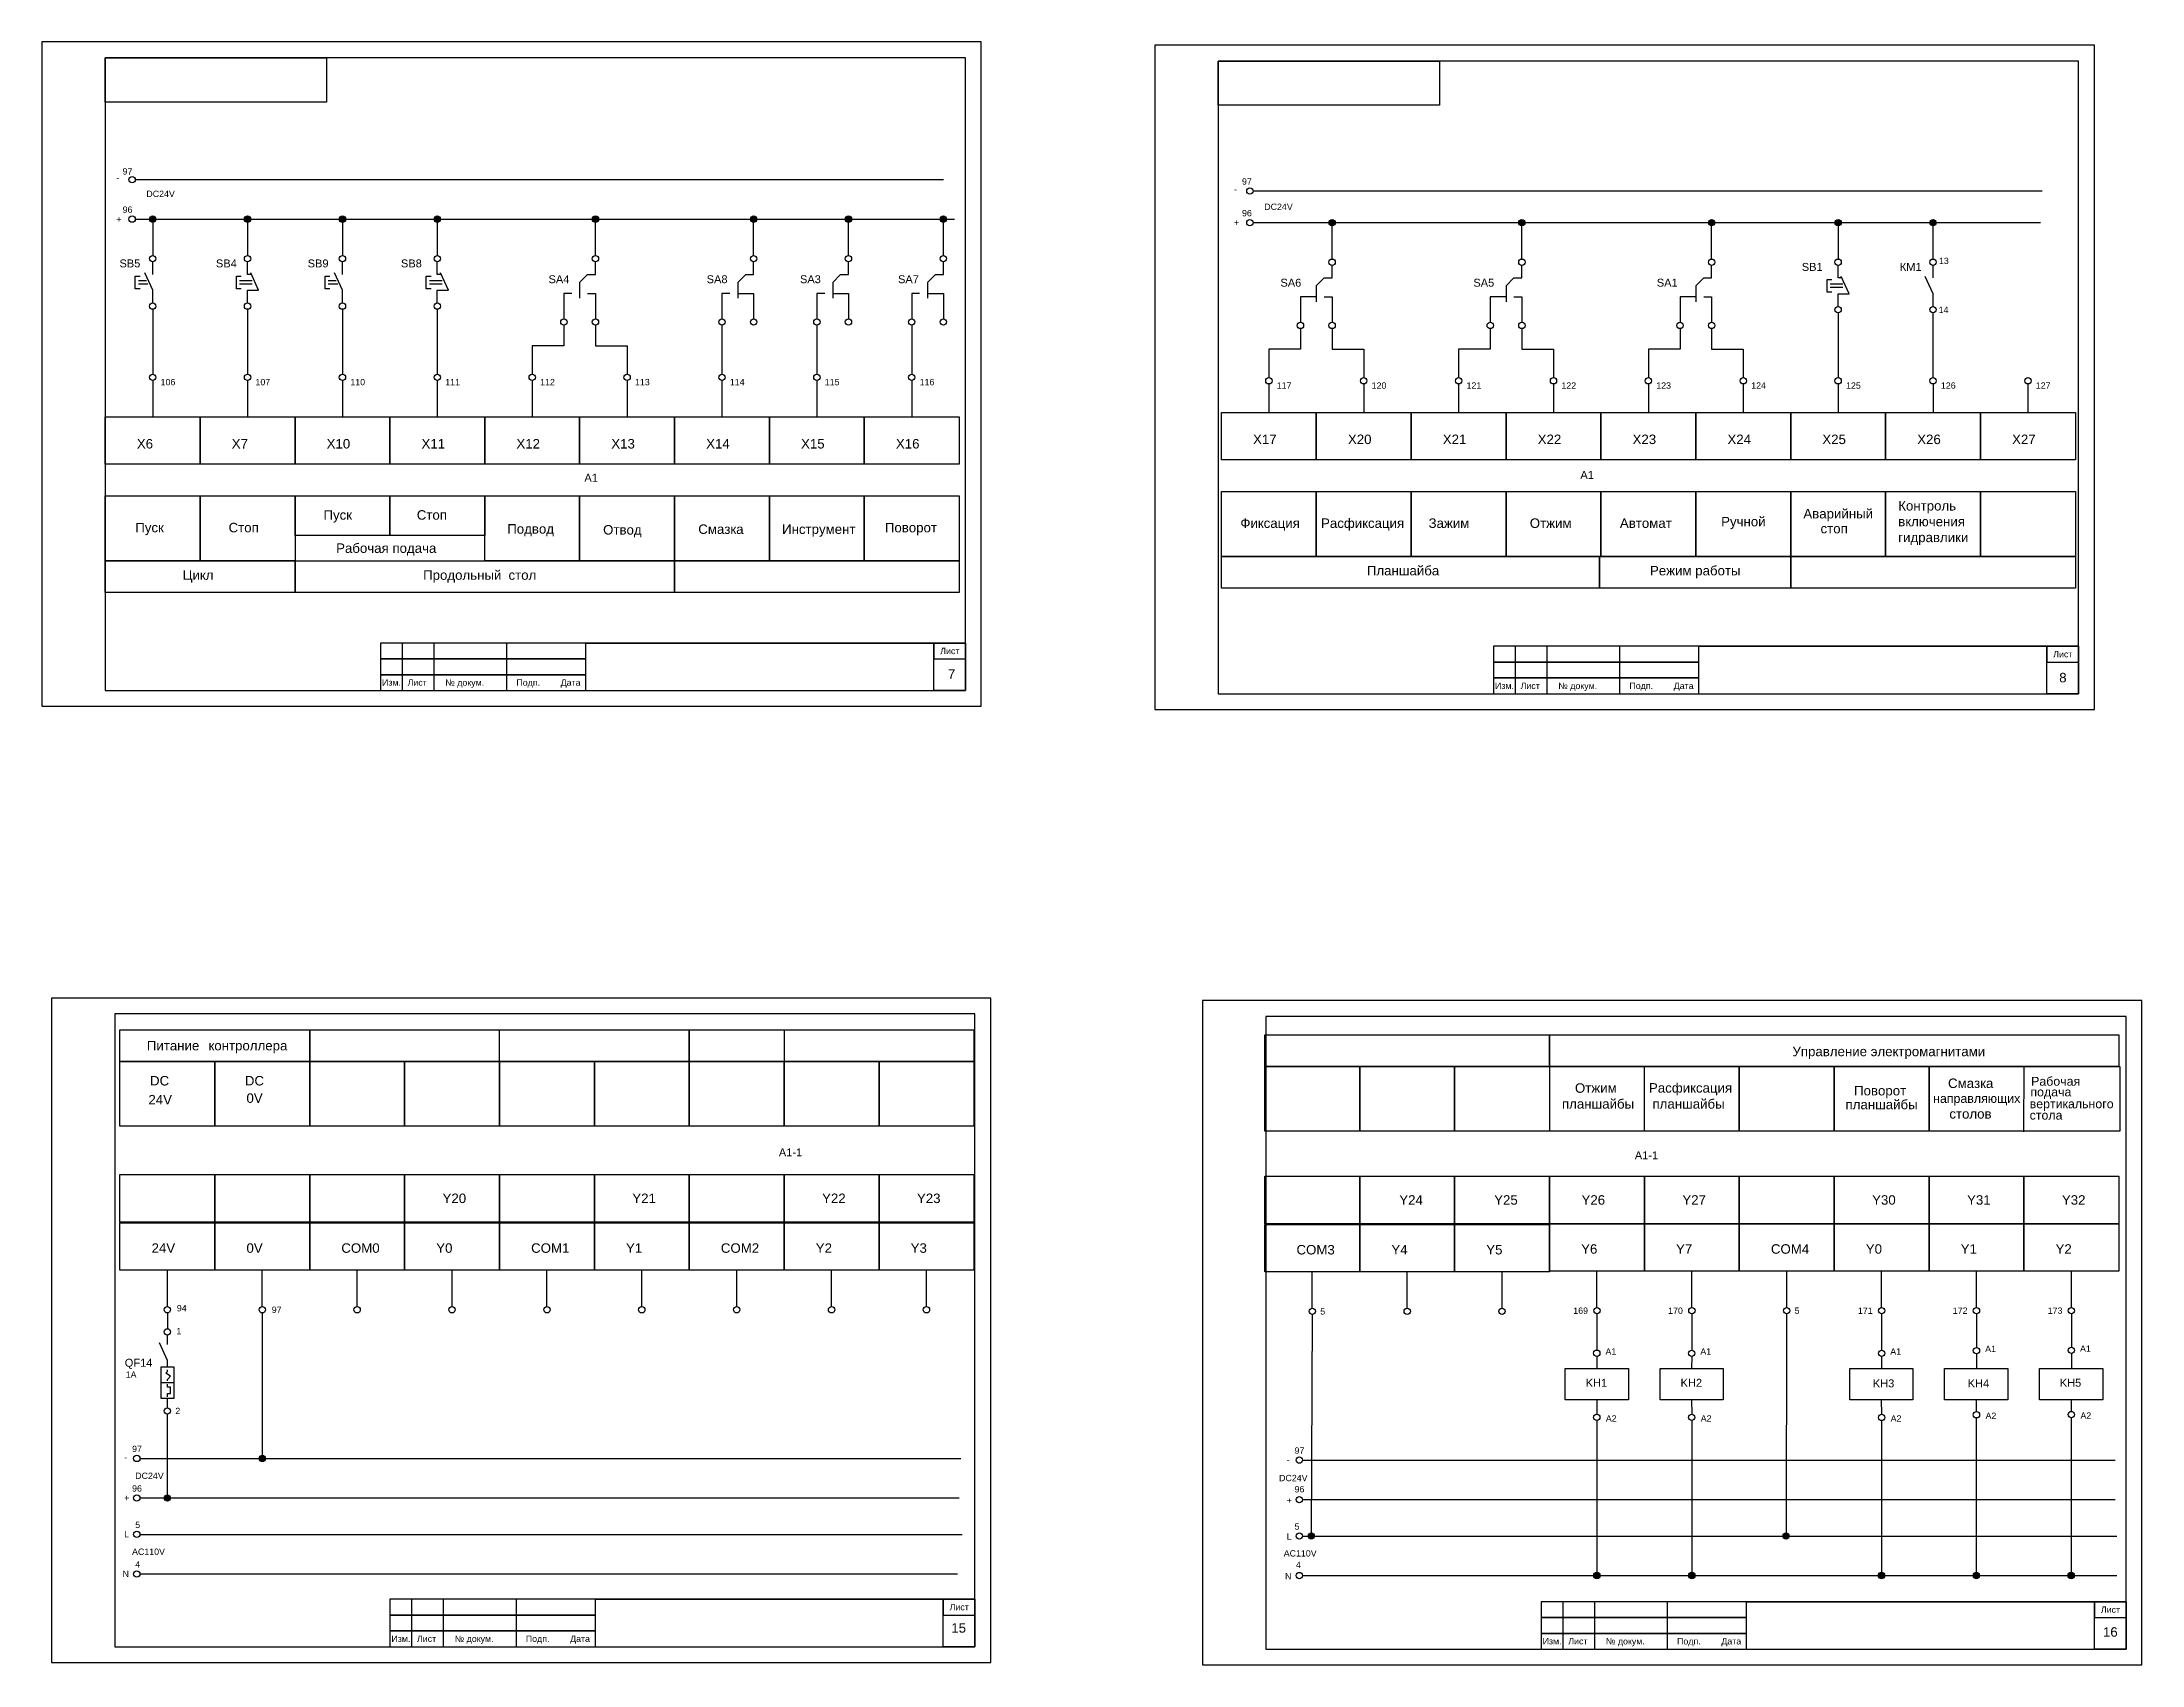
# Model space of a CAD drawing. Header units: millimetres. Extents: x 2144 to 8705, y -937 to 1906.
# Drawn here: x 8041 to 8705, y 411 to 924 of the extents above; entities that cross this region are included whole.
import ezdxf

# ---------------------------------------------------------------- set-up
doc = ezdxf.new("R2010")
doc.units = ezdxf.units.MM
for name, color, linetype, lineweight in [('Маркировка', 7, 'Continuous', 25), ('Оформление', 7, 'Continuous', 30), ('Элементы', 7, 'Continuous', 30)]:
    doc.layers.add(name, color=color, linetype=linetype, lineweight=lineweight)
doc.styles.get("Standard").update_dxf_attribs({"font": 'arial.ttf'})

msp = doc.modelspace()

# ---------------------------------------------------------------- hatches: boundary and pattern name
at = {"layer": 'Элементы'}
h = msp.add_hatch(color=256, dxfattribs=at)
h.dxf.hatch_style = 1
h.paths.add_polyline_path([(8077.32, 868.13, 1), (8075.32, 868.13, 1)])
h = msp.add_hatch(color=256, dxfattribs=at)
h.dxf.hatch_style = 1
h.paths.add_polyline_path([(8107.32, 868.13, 1), (8105.32, 868.13, 1)])
h = msp.add_hatch(color=256, dxfattribs=at)
h.dxf.hatch_style = 1
h.paths.add_polyline_path([(8137.32, 868.13, 1), (8135.32, 868.13, 1)])
h = msp.add_hatch(color=256, dxfattribs=at)
h.dxf.hatch_style = 1
h.paths.add_polyline_path([(8167.32, 868.13, 1), (8165.32, 868.13, 1)])
h = msp.add_hatch(color=256, dxfattribs=at)
h.dxf.hatch_style = 1
h.paths.add_polyline_path([(8217.32, 868.13, 1), (8215.32, 868.13, 1)])
h = msp.add_hatch(color=256, dxfattribs=at)
h.dxf.hatch_style = 1
h.paths.add_polyline_path([(8267.32, 868.13, 1), (8265.32, 868.13, 1)])
h = msp.add_hatch(color=256, dxfattribs=at)
h.dxf.hatch_style = 1
h.paths.add_polyline_path([(8297.32, 868.13, 1), (8295.32, 868.13, 1)])
h = msp.add_hatch(color=256, dxfattribs=at)
h.dxf.hatch_style = 1
h.paths.add_polyline_path([(8327.32, 868.13, 1), (8325.32, 868.13, 1)])
h = msp.add_hatch(color=256, dxfattribs=at)
h.dxf.hatch_style = 1
h.paths.add_polyline_path([(8450.23, 867.03, 1), (8448.23, 867.03, 1)])
h = msp.add_hatch(color=256, dxfattribs=at)
h.dxf.hatch_style = 1
h.paths.add_polyline_path([(8510.23, 867.03, 1), (8508.23, 867.03, 1)])
h = msp.add_hatch(color=256, dxfattribs=at)
h.dxf.hatch_style = 1
h.paths.add_polyline_path([(8570.23, 867.03, 1), (8568.23, 867.03, 1)])
h = msp.add_hatch(color=256, dxfattribs=at)
h.dxf.hatch_style = 1
h.paths.add_polyline_path([(8610.23, 867.03, 1), (8608.23, 867.03, 1)])
h = msp.add_hatch(color=256, dxfattribs=at)
h.dxf.hatch_style = 1
h.paths.add_polyline_path([(8640.23, 867.03, 1), (8638.23, 867.03, 1)])
h = msp.add_hatch(color=256, dxfattribs=at)
h.dxf.hatch_style = 1
h.paths.add_polyline_path([(8111.97, 476.38, 1), (8109.97, 476.38, 1)])
h = msp.add_hatch(color=256, dxfattribs=at)
h.dxf.hatch_style = 1
h.paths.add_polyline_path([(8081.97, 463.88, 1), (8079.97, 463.88, 1)])
h = msp.add_hatch(color=256, dxfattribs=at)
h.dxf.hatch_style = 1
h.paths.add_polyline_path([(8443.66, 451.86, 1), (8441.66, 451.86, 1)])
h = msp.add_hatch(color=256, dxfattribs=at)
h.dxf.hatch_style = 1
h.paths.add_polyline_path([(8593.76, 451.86, 1), (8591.76, 451.86, 1)])
h = msp.add_hatch(color=256, dxfattribs=at)
h.dxf.hatch_style = 1
h.paths.add_polyline_path([(8533.95, 439.36, 1), (8531.95, 439.36, 1)])
h = msp.add_hatch(color=256, dxfattribs=at)
h.dxf.hatch_style = 1
h.paths.add_polyline_path([(8563.95, 439.36, 1), (8561.95, 439.36, 1)])
h = msp.add_hatch(color=256, dxfattribs=at)
h.dxf.hatch_style = 1
h.paths.add_polyline_path([(8623.92, 439.36, 1), (8621.92, 439.36, 1)])
h = msp.add_hatch(color=256, dxfattribs=at)
h.dxf.hatch_style = 1
h.paths.add_polyline_path([(8653.92, 439.36, 1), (8651.92, 439.36, 1)])
h = msp.add_hatch(color=256, dxfattribs=at)
h.dxf.hatch_style = 1
h.paths.add_polyline_path([(8683.92, 439.36, 1), (8681.92, 439.36, 1)])

# ---------------------------------------------------------------- linework, layer by layer
at = {"layer": 'Оформление'}
for p, q in [((8333.32, 919.13), (8061.32, 919.13)), ((8061.32, 919.13), (8061.32, 719.13)), ((8333.32, 719.13), (8333.32, 919.13)), ((8685.23, 918.11), (8413.23, 918.11)), ((8413.23, 918.11), (8413.23, 718.11)), ((8685.23, 718.11), (8685.23, 918.11)), ((8061.32, 719.13), (8333.32, 719.13)), ((8148.32, 719.13), (8333.32, 719.13)), ((8148.32, 719.13), (8333.32, 719.13)), ((8148.32, 719.13), (8333.32, 719.13)), ((8413.23, 718.11), (8685.23, 718.11)), ((8500.23, 718.11), (8685.23, 718.11)), ((8500.23, 718.11), (8685.23, 718.11)), ((8500.23, 718.11), (8685.23, 718.11)), ((8336.3, 616.88), (8064.3, 616.88)), ((8064.3, 616.88), (8064.3, 416.88)), ((8125.97, 601.88), (8125.97, 611.88)), ((8125.97, 611.88), (8245.97, 611.88)), ((8185.97, 601.88), (8185.97, 611.88)), ((8245.97, 601.88), (8245.97, 611.88)), ((8245.97, 611.88), (8335.97, 611.88)), ((8245.97, 611.88), (8245.97, 601.88)), ((8275.97, 611.88), (8275.97, 601.88)), ((8335.97, 611.88), (8335.97, 601.88)), ((8336.3, 416.88), (8336.3, 616.88)), ((8700.3, 616.09), (8428.3, 616.09)), ((8428.3, 616.09), (8428.3, 416.09)), ((8700.3, 416.09), (8700.3, 616.09)), ((8245.97, 601.88), (8125.97, 601.88)), ((8335.97, 601.88), (8245.97, 601.88)), ((8548.01, 579.83), (8548.01, 600.33)), ((8667.94, 579.67), (8668.06, 600.3)), ((8064.3, 416.88), (8336.3, 416.88)), ((8151.3, 416.88), (8336.3, 416.88)), ((8151.3, 416.88), (8336.3, 416.88)), ((8151.3, 416.88), (8336.3, 416.88)), ((8428.3, 416.09), (8700.3, 416.09)), ((8515.3, 416.09), (8700.3, 416.09)), ((8515.3, 416.09), (8700.3, 416.09)), ((8515.3, 416.09), (8700.3, 416.09))]:
    msp.add_line(p, q, dxfattribs=at)
at = {"layer": 'Оформление', "lineweight": 35}
for p, q in [((8213.32, 734.13), (8333.32, 734.13)), ((8565.23, 733.11), (8685.23, 733.11)), ((8216.3, 431.88), (8336.3, 431.88)), ((8580.3, 431.09), (8700.3, 431.09))]:
    msp.add_line(p, q, dxfattribs=at)
at = {"layer": 'Оформление'}
for points in [[(8338.32, 924.13), (8041.32, 924.13), (8041.32, 714.13), (8338.32, 714.13)], [(8690.23, 923.11), (8393.23, 923.11), (8393.23, 713.11), (8690.23, 713.11)], [(8061.32, 780.63), (8091.32, 780.63), (8091.32, 760.13), (8061.32, 760.13)], [(8091.32, 780.63), (8121.32, 780.63), (8121.32, 760.13), (8091.32, 760.13)], [(8121.32, 780.63), (8151.32, 780.63), (8151.32, 768.13), (8121.32, 768.13)], [(8151.32, 780.63), (8181.32, 780.63), (8181.32, 768.13), (8151.32, 768.13)], [(8181.32, 780.63), (8211.32, 780.63), (8211.32, 760.13), (8181.32, 760.13)], [(8211.32, 780.63), (8241.32, 780.63), (8241.32, 760.13), (8211.32, 760.13)], [(8241.32, 780.63), (8271.32, 780.63), (8271.32, 760.13), (8241.32, 760.13)], [(8271.32, 780.63), (8301.32, 780.63), (8301.32, 760.13), (8271.32, 760.13)], [(8301.32, 780.63), (8331.32, 780.63), (8331.32, 760.13), (8301.32, 760.13)], [(8414.23, 782.03), (8444.23, 782.03), (8444.23, 761.53), (8414.23, 761.53)], [(8444.23, 782.03), (8474.23, 782.03), (8474.23, 761.53), (8444.23, 761.53)], [(8474.23, 782.03), (8504.23, 782.03), (8504.23, 761.53), (8474.23, 761.53)], [(8504.23, 782.03), (8534.23, 782.03), (8534.23, 761.53), (8504.23, 761.53)], [(8534.23, 782.03), (8564.23, 782.03), (8564.23, 761.53), (8534.23, 761.53)], [(8564.23, 782.03), (8594.23, 782.03), (8594.23, 761.53), (8564.23, 761.53)], [(8594.23, 782.03), (8624.23, 782.03), (8624.23, 761.53), (8594.23, 761.53)], [(8624.23, 782.03), (8654.23, 782.03), (8654.23, 761.53), (8624.23, 761.53)], [(8654.23, 782.03), (8684.23, 782.03), (8684.23, 761.53), (8654.23, 761.53)], [(8061.32, 760.13), (8121.32, 760.13), (8121.32, 750.13), (8061.32, 750.13)], [(8121.32, 760.13), (8241.32, 760.13), (8241.32, 750.13), (8121.32, 750.13)], [(8241.32, 760.13), (8331.32, 760.13), (8331.32, 750.13), (8241.32, 750.13)], [(8414.23, 761.53), (8533.73, 761.53), (8533.73, 751.53), (8414.23, 751.53)], [(8533.73, 761.53), (8594.23, 761.53), (8594.23, 751.53), (8533.73, 751.53)], [(8594.23, 761.53), (8684.23, 761.53), (8684.23, 751.53), (8594.23, 751.53)], [(8148.32, 719.13), (8165.32, 719.13), (8165.3, 734.13), (8148.3, 734.13)], [(8148.32, 729.13), (8213.32, 729.13), (8213.32, 734.13), (8148.32, 734.13)], [(8148.32, 719.13), (8155.32, 719.13), (8155.32, 734.13), (8148.32, 734.13)], [(8148.32, 719.13), (8188.32, 719.13), (8188.32, 734.13), (8148.32, 734.13)], [(8333.32, 719.13), (8323.32, 719.13), (8323.32, 734.13), (8333.32, 734.13)], [(8333.32, 734.13), (8323.32, 734.13), (8323.32, 729.13), (8333.32, 729.13)], [(8500.23, 718.11), (8517.23, 718.11), (8517.21, 733.11), (8500.21, 733.11)], [(8500.23, 728.11), (8565.23, 728.11), (8565.23, 733.11), (8500.23, 733.11)], [(8500.23, 718.11), (8507.23, 718.11), (8507.23, 733.11), (8500.23, 733.11)], [(8500.23, 718.11), (8540.23, 718.11), (8540.23, 733.11), (8500.23, 733.11)], [(8685.23, 718.11), (8675.23, 718.11), (8675.23, 733.11), (8685.23, 733.11)], [(8685.23, 733.11), (8675.23, 733.11), (8675.23, 728.11), (8685.23, 728.11)], [(8148.32, 724.13), (8213.32, 724.13), (8213.32, 729.13), (8148.32, 729.13)], [(8148.32, 719.13), (8213.32, 719.13), (8213.32, 724.13), (8148.32, 724.13)], [(8500.23, 723.11), (8565.23, 723.11), (8565.23, 728.11), (8500.23, 728.11)], [(8500.23, 718.11), (8565.23, 718.11), (8565.23, 723.11), (8500.23, 723.11)], [(8341.3, 621.88), (8044.3, 621.88), (8044.3, 411.88), (8341.3, 411.88)], [(8705.3, 621.09), (8408.3, 621.09), (8408.3, 411.09), (8705.3, 411.09)], [(8125.97, 601.88), (8065.97, 601.88), (8065.97, 611.88), (8125.97, 611.88)], [(8517.97, 600.33), (8427.97, 600.33), (8427.97, 610.33), (8517.97, 610.33)], [(8697.99, 600.33), (8517.97, 600.33), (8517.97, 610.33), (8697.99, 610.33)], [(8095.97, 581.38), (8065.97, 581.38), (8065.97, 601.88), (8095.97, 601.88)], [(8125.97, 581.38), (8095.97, 581.38), (8095.97, 601.88), (8125.97, 601.88)], [(8155.97, 581.38), (8125.97, 581.38), (8125.97, 601.88), (8155.97, 601.88)], [(8185.97, 581.38), (8155.97, 581.38), (8155.97, 601.88), (8185.97, 601.88)], [(8215.97, 581.38), (8185.97, 581.38), (8185.97, 601.88), (8215.97, 601.88)], [(8245.97, 581.38), (8215.97, 581.38), (8215.97, 601.88), (8245.97, 601.88)], [(8275.97, 581.38), (8245.97, 581.38), (8245.97, 601.88), (8275.97, 601.88)], [(8305.97, 581.38), (8275.97, 581.38), (8275.97, 601.88), (8305.97, 601.88)], [(8335.97, 581.38), (8305.97, 581.38), (8305.97, 601.88), (8335.97, 601.88)], [(8457.97, 579.83), (8427.97, 579.83), (8427.97, 600.33), (8457.97, 600.33)], [(8487.97, 579.83), (8457.97, 579.83), (8457.97, 600.33), (8487.97, 600.33)], [(8517.97, 579.83), (8487.97, 579.83), (8487.97, 600.33), (8517.97, 600.33)], [(8577.97, 579.83), (8518.05, 579.83), (8518.05, 600.33), (8577.97, 600.33)], [(8607.97, 579.83), (8577.97, 579.83), (8577.97, 600.33), (8607.97, 600.33)], [(8637.97, 579.83), (8607.97, 579.83), (8607.97, 600.33), (8637.97, 600.33)], [(8698.24, 579.83), (8637.97, 579.83), (8637.97, 600.33), (8698.24, 600.33)], [(8065.97, 566.11), (8095.97, 566.11), (8095.97, 551.11), (8065.97, 551.11)], [(8095.97, 566.11), (8125.97, 566.11), (8125.97, 551.11), (8095.97, 551.11)], [(8125.97, 566.11), (8155.97, 566.11), (8155.97, 551.11), (8125.97, 551.11)], [(8155.97, 566.11), (8185.97, 566.11), (8185.97, 551.11), (8155.97, 551.11)], [(8185.97, 566.11), (8215.97, 566.11), (8215.97, 551.11), (8185.97, 551.11)], [(8215.97, 566.11), (8245.97, 566.11), (8245.97, 551.11), (8215.97, 551.11)], [(8245.97, 566.11), (8275.97, 566.11), (8275.97, 551.11), (8245.97, 551.11)], [(8275.97, 566.11), (8305.97, 566.11), (8305.97, 551.11), (8275.97, 551.11)], [(8305.97, 566.11), (8335.97, 566.11), (8335.97, 551.11), (8305.97, 551.11)], [(8427.97, 565.59), (8457.97, 565.59), (8457.97, 550.59), (8427.97, 550.59)], [(8457.97, 565.59), (8487.97, 565.59), (8487.97, 550.59), (8457.97, 550.59)], [(8487.97, 565.59), (8517.97, 565.59), (8517.97, 550.59), (8487.97, 550.59)], [(8517.97, 565.59), (8547.97, 565.59), (8547.97, 550.59), (8517.97, 550.59)], [(8547.97, 565.59), (8577.97, 565.59), (8577.97, 550.59), (8547.97, 550.59)], [(8577.97, 565.59), (8607.97, 565.59), (8607.97, 550.59), (8577.97, 550.59)], [(8607.97, 565.59), (8637.97, 565.59), (8637.97, 550.59), (8607.97, 550.59)], [(8637.97, 565.59), (8667.97, 565.59), (8667.97, 550.59), (8637.97, 550.59)], [(8667.97, 565.59), (8697.97, 565.59), (8697.97, 550.59), (8667.97, 550.59)], [(8151.3, 416.88), (8168.3, 416.88), (8168.27, 431.88), (8151.27, 431.88)], [(8151.3, 426.88), (8216.3, 426.88), (8216.3, 431.88), (8151.3, 431.88)], [(8151.3, 416.88), (8158.3, 416.88), (8158.3, 431.88), (8151.3, 431.88)], [(8151.3, 416.88), (8191.3, 416.88), (8191.3, 431.88), (8151.3, 431.88)], [(8336.3, 416.88), (8326.3, 416.88), (8326.3, 431.88), (8336.3, 431.88)], [(8336.3, 431.88), (8326.3, 431.88), (8326.3, 426.88), (8336.3, 426.88)], [(8151.3, 421.88), (8216.3, 421.88), (8216.3, 426.88), (8151.3, 426.88)], [(8515.3, 416.09), (8532.3, 416.09), (8532.28, 431.09), (8515.28, 431.09)], [(8515.3, 426.09), (8580.3, 426.09), (8580.3, 431.09), (8515.3, 431.09)], [(8515.3, 416.09), (8522.3, 416.09), (8522.3, 431.09), (8515.3, 431.09)], [(8515.3, 416.09), (8555.3, 416.09), (8555.3, 431.09), (8515.3, 431.09)], [(8515.3, 421.09), (8580.3, 421.09), (8580.3, 426.09), (8515.3, 426.09)], [(8700.3, 416.09), (8690.3, 416.09), (8690.3, 431.09), (8700.3, 431.09)], [(8700.3, 431.09), (8690.3, 431.09), (8690.3, 426.09), (8700.3, 426.09)], [(8151.3, 416.88), (8216.3, 416.88), (8216.3, 421.88), (8151.3, 421.88)], [(8515.3, 416.09), (8580.3, 416.09), (8580.3, 421.09), (8515.3, 421.09)]]:
    msp.add_lwpolyline(points, close=True, dxfattribs=at)
at = {"layer": 'Элементы'}
for p, q in [((8070.82, 880.63), (8326.32, 880.63)), ((8424.23, 877.03), (8673.73, 877.03)), ((8070.82, 868.13), (8329.82, 868.13)), ((8076.32, 868.13), (8076.32, 856.63)), ((8106.32, 868.13), (8106.32, 856.63)), ((8136.32, 868.13), (8136.32, 856.63)), ((8166.32, 868.13), (8166.32, 856.63)), ((8216.32, 856.63), (8216.32, 868.13)), ((8266.32, 856.63), (8266.32, 868.13)), ((8296.32, 856.63), (8296.32, 868.13)), ((8326.32, 856.63), (8326.32, 868.13)), ((8424.23, 867.03), (8673.23, 867.03)), ((8449.23, 855.53), (8449.23, 867.03)), ((8509.23, 855.53), (8509.23, 867.03)), ((8569.23, 855.53), (8569.23, 867.03)), ((8609.23, 867.03), (8609.23, 855.53)), ((8639.23, 855.53), (8639.23, 867.03)), ((8070.82, 846.13), (8070.82, 850.13)), ((8070.82, 850.13), (8072.32, 850.13)), ((8076.32, 845.63), (8073.82, 851.13)), ((8076.32, 850.63), (8076.32, 854.63)), ((8102.82, 846.13), (8102.82, 850.13)), ((8102.82, 850.13), (8104.32, 850.13)), ((8106.32, 850.63), (8106.32, 854.63)), ((8107.55, 850.63), (8106.32, 850.63)), ((8109.82, 845.63), (8107.32, 851.13)), ((8130.82, 846.13), (8130.82, 850.13)), ((8130.82, 850.13), (8132.32, 850.13)), ((8136.32, 845.63), (8133.82, 851.13)), ((8136.32, 850.63), (8136.32, 854.63)), ((8162.82, 846.13), (8162.82, 850.13)), ((8162.82, 850.13), (8164.32, 850.13)), ((8166.32, 850.63), (8166.32, 854.63)), ((8167.55, 850.63), (8166.32, 850.63)), ((8169.82, 845.63), (8167.32, 851.13)), ((8211.32, 848.13), (8213.82, 850.63)), ((8213.82, 850.63), (8216.32, 850.63)), ((8216.32, 850.63), (8216.32, 854.63)), ((8261.32, 848.13), (8263.82, 850.63)), ((8263.82, 850.63), (8266.32, 850.63)), ((8266.32, 850.63), (8266.32, 854.63)), ((8291.32, 848.13), (8293.82, 850.63)), ((8293.82, 850.63), (8296.32, 850.63)), ((8296.32, 850.63), (8296.32, 854.63)), ((8321.32, 848.13), (8323.82, 850.63)), ((8323.82, 850.63), (8326.32, 850.63)), ((8326.32, 850.63), (8326.32, 854.63)), ((8449.23, 849.53), (8449.23, 853.53)), ((8509.23, 849.53), (8509.23, 853.53)), ((8569.23, 849.53), (8569.23, 853.53)), ((8609.23, 849.53), (8609.23, 853.53)), ((8612.73, 844.53), (8610.23, 850.03)), ((8639.23, 844.53), (8636.73, 850.03)), ((8639.23, 849.53), (8639.23, 853.53)), ((8072.32, 846.13), (8070.82, 846.13)), ((8074.32, 848.63), (8071.82, 848.63)), ((8074.82, 847.63), (8071.82, 847.63)), ((8076.32, 841.63), (8076.32, 845.63)), ((8104.32, 846.13), (8102.82, 846.13)), ((8107.82, 848.63), (8103.82, 848.63)), ((8107.82, 847.63), (8103.82, 847.63)), ((8106.32, 841.63), (8106.32, 845.63)), ((8106.32, 845.63), (8109.82, 845.63)), ((8132.32, 846.13), (8130.82, 846.13)), ((8134.32, 848.63), (8131.82, 848.63)), ((8134.82, 847.63), (8131.82, 847.63)), ((8136.32, 841.63), (8136.32, 845.63)), ((8164.32, 846.13), (8162.82, 846.13)), ((8167.82, 848.63), (8163.82, 848.63)), ((8167.82, 847.63), (8163.82, 847.63)), ((8166.32, 841.63), (8166.32, 845.63)), ((8166.32, 845.63), (8169.82, 845.63)), ((8208.82, 844.63), (8206.32, 844.63)), ((8206.32, 844.63), (8206.32, 836.63)), ((8211.32, 848.13), (8211.32, 843.13)), ((8213.82, 844.63), (8216.32, 844.63)), ((8216.32, 844.63), (8216.32, 836.63)), ((8258.82, 844.63), (8256.32, 844.63)), ((8256.32, 844.63), (8256.32, 836.63)), ((8261.32, 848.13), (8261.32, 843.13)), ((8261.32, 844.63), (8266.32, 844.63)), ((8266.32, 844.63), (8266.32, 836.63)), ((8288.82, 844.63), (8286.32, 844.63)), ((8286.32, 844.63), (8286.32, 836.63)), ((8291.32, 848.13), (8291.32, 843.13)), ((8291.32, 844.63), (8296.32, 844.63)), ((8296.32, 844.63), (8296.32, 836.63)), ((8318.82, 844.63), (8316.32, 844.63)), ((8316.32, 844.63), (8316.32, 836.63)), ((8321.32, 848.13), (8321.32, 843.13)), ((8321.32, 844.63), (8326.32, 844.63)), ((8326.32, 844.63), (8326.32, 836.63)), ((8444.23, 843.53), (8439.23, 843.53)), ((8439.23, 843.53), (8439.23, 835.53)), ((8444.23, 847.03), (8446.73, 849.53)), ((8444.23, 847.03), (8444.23, 842.03)), ((8446.73, 849.53), (8449.23, 849.53)), ((8446.73, 843.53), (8449.23, 843.53)), ((8449.23, 843.53), (8449.23, 835.53)), ((8504.23, 843.53), (8499.23, 843.53)), ((8499.23, 843.53), (8499.23, 835.53)), ((8504.23, 847.03), (8506.73, 849.53)), ((8504.23, 847.03), (8504.23, 842.03)), ((8506.73, 849.53), (8509.23, 849.53)), ((8506.73, 843.53), (8509.23, 843.53)), ((8509.23, 843.53), (8509.23, 835.53)), ((8564.23, 843.53), (8559.23, 843.53)), ((8559.23, 843.53), (8559.23, 835.53)), ((8564.23, 847.03), (8566.73, 849.53)), ((8564.23, 847.03), (8564.23, 842.03)), ((8564.23, 847.03), (8564.23, 847.03)), ((8566.73, 849.53), (8569.23, 849.53)), ((8566.73, 843.53), (8569.23, 843.53)), ((8569.23, 843.53), (8569.23, 835.53)), ((8605.73, 845.03), (8605.73, 849.03)), ((8605.73, 849.03), (8607.23, 849.03)), ((8607.23, 845.03), (8605.73, 845.03)), ((8610.73, 847.53), (8606.73, 847.53)), ((8610.73, 846.53), (8606.73, 846.53)), ((8610.46, 849.53), (8609.23, 849.53)), ((8609.23, 840.53), (8609.23, 844.53)), ((8609.23, 844.53), (8612.73, 844.53)), ((8639.23, 840.53), (8639.23, 844.53)), ((8076.32, 839.63), (8076.32, 819.13)), ((8106.32, 839.63), (8106.32, 819.13)), ((8136.32, 839.63), (8136.32, 819.13)), ((8166.32, 839.63), (8166.32, 819.13)), ((8609.23, 838.53), (8609.23, 818.03)), ((8639.23, 818.03), (8639.23, 838.53)), ((8206.32, 834.63), (8206.32, 828.13)), ((8216.32, 834.63), (8216.32, 828.13)), ((8256.32, 834.63), (8256.32, 819.13)), ((8286.32, 834.63), (8286.32, 819.13)), ((8316.32, 834.63), (8316.32, 819.13)), ((8439.23, 833.53), (8439.23, 827.03)), ((8449.23, 833.53), (8449.23, 827.03)), ((8499.23, 833.53), (8499.23, 827.03)), ((8509.23, 833.53), (8509.23, 827.03)), ((8559.23, 833.53), (8559.23, 827.03)), ((8569.23, 833.53), (8569.23, 827.03)), ((8206.32, 828.13), (8196.32, 828.13)), ((8196.32, 828.13), (8196.32, 819.13)), ((8216.32, 828.13), (8226.32, 828.13)), ((8226.32, 828.13), (8226.32, 819.13)), ((8439.23, 827.03), (8429.23, 827.03)), ((8429.23, 827.03), (8429.23, 818.03)), ((8449.23, 827.03), (8459.23, 827.03)), ((8459.23, 827.03), (8459.23, 818.03)), ((8499.23, 827.03), (8489.23, 827.03)), ((8489.23, 827.03), (8489.23, 818.03)), ((8509.23, 827.03), (8519.23, 827.03)), ((8519.23, 827.03), (8519.23, 818.03)), ((8559.23, 827.03), (8549.23, 827.03)), ((8549.23, 827.03), (8549.23, 818.03)), ((8569.23, 827.03), (8579.23, 827.03)), ((8579.23, 827.03), (8579.23, 818.03)), ((8076.32, 817.13), (8076.32, 805.63)), ((8106.32, 817.13), (8106.32, 805.63)), ((8136.32, 817.13), (8136.32, 805.63)), ((8166.32, 817.13), (8166.32, 805.63)), ((8196.32, 817.13), (8196.32, 805.63)), ((8226.32, 817.13), (8226.32, 805.63)), ((8256.32, 817.13), (8256.32, 805.63)), ((8286.32, 817.13), (8286.32, 805.63)), ((8316.32, 817.13), (8316.32, 805.63)), ((8429.23, 816.03), (8429.23, 807.03)), ((8459.23, 816.03), (8459.23, 807.03)), ((8489.23, 816.03), (8489.23, 807.03)), ((8519.23, 816.03), (8519.23, 807.03)), ((8549.23, 816.03), (8549.23, 807.03)), ((8579.23, 816.03), (8579.23, 807.03)), ((8609.23, 816.03), (8609.23, 807.03)), ((8639.23, 816.03), (8639.23, 807.03)), ((8669.23, 816.03), (8669.23, 807.03)), ((8080.97, 524.38), (8080.97, 535.88)), ((8110.97, 524.38), (8110.97, 535.88)), ((8140.97, 524.38), (8140.97, 535.88)), ((8170.97, 524.38), (8170.97, 535.88)), ((8200.97, 524.38), (8200.97, 535.88)), ((8230.97, 524.38), (8230.97, 535.88)), ((8260.97, 524.38), (8260.97, 535.88)), ((8290.97, 524.38), (8290.97, 535.88)), ((8320.97, 524.38), (8320.97, 535.88)), ((8442.97, 523.86), (8442.97, 535.36)), ((8472.97, 523.86), (8472.97, 535.36)), ((8502.97, 523.86), (8502.97, 535.36)), ((8532.97, 524.09), (8532.97, 535.59)), ((8562.97, 524.09), (8562.97, 535.59)), ((8592.97, 524.09), (8592.97, 535.59)), ((8622.97, 524.09), (8622.97, 535.59)), ((8652.97, 524.09), (8652.97, 535.59)), ((8682.97, 524.09), (8682.97, 535.59)), ((8080.97, 522.38), (8080.97, 517.38)), ((8110.97, 522.38), (8110.97, 476.38)), ((8442.94, 521.87), (8442.66, 451.86)), ((8532.97, 522.09), (8532.93, 510.64)), ((8562.97, 522.09), (8562.93, 510.63)), ((8592.94, 522.09), (8592.76, 451.86)), ((8622.97, 522.09), (8622.97, 510.62)), ((8652.97, 522.09), (8652.97, 511.46)), ((8682.97, 522.09), (8682.97, 511.54)), ((8080.97, 507.38), (8078.47, 512.88)), ((8080.97, 512.38), (8080.97, 515.38)), ((8080.97, 505.38), (8080.97, 507.38)), ((8532.92, 508.64), (8532.91, 504.86)), ((8562.92, 508.63), (8562.91, 504.86)), ((8622.97, 508.62), (8622.97, 504.86)), ((8652.97, 509.46), (8652.97, 504.86)), ((8682.97, 509.54), (8682.97, 504.86)), ((8078.97, 500.38), (8082.97, 500.38)), ((8080.47, 503.38), (8080.97, 503.88)), ((8081.97, 502.38), (8080.47, 503.38)), ((8080.97, 503.88), (8080.97, 504.38)), ((8080.97, 501.38), (8081.97, 502.38)), ((8080.97, 500.88), (8080.97, 501.38)), ((8080.97, 498.88), (8080.97, 499.88)), ((8081.97, 498.88), (8080.97, 498.88)), ((8081.97, 496.88), (8081.97, 498.88)), ((8080.97, 495.88), (8080.97, 496.88)), ((8080.97, 496.88), (8081.97, 496.88)), ((8080.97, 492.38), (8080.97, 495.38)), ((8532.91, 494.86), (8532.92, 490.35)), ((8562.91, 494.86), (8562.92, 490.35)), ((8622.88, 494.86), (8622.89, 490.33)), ((8652.88, 494.86), (8652.89, 491.17)), ((8682.88, 494.86), (8682.89, 491.25)), ((8080.97, 464.88), (8080.97, 490.38)), ((8532.93, 488.35), (8532.95, 439.36)), ((8562.93, 488.35), (8562.95, 439.36)), ((8622.9, 488.34), (8622.92, 439.36)), ((8652.9, 489.18), (8652.92, 439.36)), ((8682.89, 489.25), (8682.92, 439.36)), ((8072.3, 476.38), (8331.8, 476.38)), ((8439.85, 475.86), (8696.8, 475.86)), ((8072.3, 463.88), (8331.3, 463.88)), ((8439.85, 463.36), (8696.8, 463.36)), ((8072.3, 452.38), (8332.3, 452.38)), ((8439.85, 451.86), (8697.3, 451.86)), ((8072.3, 439.88), (8330.8, 439.88)), ((8439.85, 439.36), (8697.3, 439.36))]:
    msp.add_line(p, q, dxfattribs=at)
for points in [[(8131.32, 919.13), (8131.32, 905.13), (8061.32, 905.13), (8061.32, 919.13)], [(8483.23, 918.11), (8483.23, 904.11), (8413.23, 904.11), (8413.23, 918.11)], [(8061.32, 805.63), (8091.32, 805.63), (8091.32, 790.63), (8061.32, 790.63)], [(8091.32, 805.63), (8121.32, 805.63), (8121.32, 790.63), (8091.32, 790.63)], [(8121.32, 805.63), (8151.32, 805.63), (8151.32, 790.63), (8121.32, 790.63)], [(8151.32, 805.63), (8181.32, 805.63), (8181.32, 790.63), (8151.32, 790.63)], [(8181.32, 805.63), (8211.32, 805.63), (8211.32, 790.63), (8181.32, 790.63)], [(8211.32, 805.63), (8241.32, 805.63), (8241.32, 790.63), (8211.32, 790.63)], [(8241.32, 805.63), (8271.32, 805.63), (8271.32, 790.63), (8241.32, 790.63)], [(8271.32, 805.63), (8301.32, 805.63), (8301.32, 790.63), (8271.32, 790.63)], [(8301.32, 805.63), (8331.32, 805.63), (8331.32, 790.63), (8301.32, 790.63)], [(8414.23, 807.03), (8444.23, 807.03), (8444.23, 792.03), (8414.23, 792.03)], [(8444.23, 807.03), (8474.23, 807.03), (8474.23, 792.03), (8444.23, 792.03)], [(8474.23, 807.03), (8504.23, 807.03), (8504.23, 792.03), (8474.23, 792.03)], [(8504.23, 807.03), (8534.23, 807.03), (8534.23, 792.03), (8504.23, 792.03)], [(8534.23, 807.03), (8564.23, 807.03), (8564.23, 792.03), (8534.23, 792.03)], [(8564.23, 807.03), (8594.23, 807.03), (8594.23, 792.03), (8564.23, 792.03)], [(8594.23, 807.03), (8624.23, 807.03), (8624.23, 792.03), (8594.23, 792.03)], [(8624.23, 807.03), (8654.23, 807.03), (8654.23, 792.03), (8624.23, 792.03)], [(8654.23, 807.03), (8684.23, 807.03), (8684.23, 792.03), (8654.23, 792.03)], [(8095.97, 535.88), (8065.97, 535.88), (8065.97, 550.88), (8095.97, 550.88)], [(8125.97, 535.88), (8095.97, 535.88), (8095.97, 550.88), (8125.97, 550.88)], [(8155.97, 535.88), (8125.97, 535.88), (8125.97, 550.88), (8155.97, 550.88)], [(8185.97, 535.88), (8155.97, 535.88), (8155.97, 550.88), (8185.97, 550.88)], [(8215.97, 535.88), (8185.97, 535.88), (8185.97, 550.88), (8215.97, 550.88)], [(8245.97, 535.88), (8215.97, 535.88), (8215.97, 550.88), (8245.97, 550.88)], [(8275.97, 535.88), (8245.97, 535.88), (8245.97, 550.88), (8275.97, 550.88)], [(8305.97, 535.88), (8275.97, 535.88), (8275.97, 550.88), (8305.97, 550.88)], [(8335.97, 535.88), (8305.97, 535.88), (8305.97, 550.88), (8335.97, 550.88)], [(8457.97, 535.36), (8427.97, 535.36), (8427.97, 550.36), (8457.97, 550.36)], [(8487.97, 535.36), (8457.97, 535.36), (8457.97, 550.36), (8487.97, 550.36)], [(8517.97, 535.36), (8487.97, 535.36), (8487.97, 550.36), (8517.97, 550.36)], [(8547.97, 535.59), (8517.97, 535.59), (8517.97, 550.59), (8547.97, 550.59)], [(8577.97, 535.59), (8547.97, 535.59), (8547.97, 550.59), (8577.97, 550.59)], [(8607.97, 535.59), (8577.97, 535.59), (8577.97, 550.59), (8607.97, 550.59)], [(8637.97, 535.59), (8607.97, 535.59), (8607.97, 550.59), (8637.97, 550.59)], [(8667.97, 535.59), (8637.97, 535.59), (8637.97, 550.59), (8667.97, 550.59)], [(8697.97, 535.59), (8667.97, 535.59), (8667.97, 550.59), (8697.97, 550.59)], [(8078.97, 495.38), (8078.97, 505.38), (8082.97, 505.38), (8082.97, 495.38)], [(8522.91, 504.86), (8542.91, 504.86), (8542.91, 494.86), (8522.91, 494.86)], [(8552.91, 504.86), (8572.91, 504.86), (8572.91, 494.86), (8552.91, 494.86)], [(8612.88, 504.86), (8632.88, 504.86), (8632.88, 494.86), (8612.88, 494.86)], [(8642.88, 504.86), (8662.88, 504.86), (8662.88, 494.86), (8642.88, 494.86)], [(8672.88, 504.86), (8692.88, 504.86), (8692.88, 494.86), (8672.88, 494.86)]]:
    msp.add_lwpolyline(points, close=True, dxfattribs=at)
for centre in [(8069.82, 880.63), (8423.23, 877.03), (8069.82, 868.13), (8076.32, 868.13), (8106.32, 868.13), (8136.32, 868.13), (8166.32, 868.13), (8216.32, 868.13), (8266.32, 868.13), (8296.32, 868.13), (8326.32, 868.13), (8423.23, 867.03), (8449.23, 867.03), (8509.23, 867.03), (8569.23, 867.03), (8609.23, 867.03), (8639.23, 867.03), (8076.32, 855.63), (8106.32, 855.63), (8136.32, 855.63), (8166.32, 855.63), (8216.32, 855.63), (8266.32, 855.63), (8296.32, 855.63), (8326.32, 855.63), (8449.23, 854.53), (8509.23, 854.53), (8569.23, 854.53), (8609.23, 854.53), (8639.23, 854.53), (8076.32, 840.63), (8106.32, 840.63), (8136.32, 840.63), (8166.32, 840.63), (8206.32, 835.63), (8216.32, 835.63), (8256.32, 835.63), (8266.32, 835.63), (8286.32, 835.63), (8296.32, 835.63), (8316.32, 835.63), (8326.32, 835.63), (8609.23, 839.53), (8639.23, 839.53), (8439.23, 834.53), (8449.23, 834.53), (8499.23, 834.53), (8509.23, 834.53), (8559.23, 834.53), (8569.23, 834.53), (8076.32, 818.13), (8106.32, 818.13), (8136.32, 818.13), (8166.32, 818.13), (8196.32, 818.13), (8226.32, 818.13), (8256.32, 818.13), (8286.32, 818.13), (8316.32, 818.13), (8429.23, 817.03), (8459.23, 817.03), (8489.23, 817.03), (8519.23, 817.03), (8549.23, 817.03), (8579.23, 817.03), (8609.23, 817.03), (8639.23, 817.03), (8669.23, 817.03), (8080.97, 523.38), (8110.97, 523.38), (8140.97, 523.38), (8170.97, 523.38), (8200.97, 523.38), (8230.97, 523.38), (8260.97, 523.38), (8290.97, 523.38), (8320.97, 523.38), (8442.97, 522.86), (8472.97, 522.86), (8502.97, 522.86), (8532.97, 523.09), (8562.97, 523.09), (8592.97, 523.09), (8622.97, 523.09), (8652.97, 523.09), (8682.97, 523.09), (8080.97, 516.38), (8652.97, 510.46), (8682.97, 510.54), (8532.92, 509.64), (8562.92, 509.63), (8622.97, 509.62), (8080.97, 491.38), (8532.92, 489.35), (8562.92, 489.35), (8622.97, 489.34), (8652.97, 490.17), (8682.97, 490.25), (8071.3, 476.38), (8110.97, 476.38), (8438.85, 475.86), (8071.3, 463.88), (8080.97, 463.88), (8438.85, 463.36), (8071.3, 452.38), (8438.85, 451.86), (8442.66, 451.86), (8592.76, 451.86), (8071.3, 439.88), (8438.85, 439.36), (8532.95, 439.36), (8562.95, 439.36), (8622.92, 439.36), (8652.92, 439.36), (8682.92, 439.36)]:
    msp.add_circle(centre, 1, dxfattribs=at)

# ---------------------------------------------------------------- texts
at = {"layer": 'Маркировка'}
for s, height, p in [('97', 2, (8066.8, 882.23)), ('-', 2, (8064.82, 880.13)), ('DC24V', 2, (8074.32, 875.13)), ('-', 2, (8418.23, 876.53)), ('97', 2, (8420.73, 879.03)), ('96', 2, (8066.82, 870.13)), ('96', 2, (8420.74, 869.03)), ('DC24V', 2, (8427.78, 871.05)), ('+', 2, (8064.82, 867.13)), ('+', 2, (8418.23, 866.03)), ('SB5', 2.5, (8065.82, 852.89)), ('SB4', 2.5, (8096.32, 852.89)), ('SB9', 2.5, (8125.32, 852.89)), ('SB8', 2.5, (8154.82, 852.89)), ('SA4', 2.5, (8201.48, 847.89)), ('SA8', 2.5, (8251.48, 847.89)), ('SA3', 2.5, (8280.98, 847.89)), ('SA7', 2.5, (8311.98, 847.89)), ('SB1', 2.5, (8597.73, 851.79)), ('КМ1', 2.5, (8628.73, 851.79)), ('13', 2, (8641.1, 853.96)), ('SA6', 2.5, (8432.89, 846.79)), ('SA5', 2.5, (8493.89, 846.79)), ('SA1', 2.5, (8551.89, 846.79)), ('14', 2, (8641, 838.44)), ('106', 2, (8078.82, 815.63)), ('107', 2, (8108.82, 815.63)), ('110', 2, (8138.82, 815.63)), ('111', 2, (8168.82, 815.63)), ('112', 2, (8198.82, 815.63)), ('113', 2, (8228.82, 815.63)), ('114', 2, (8258.82, 815.63)), ('115', 2, (8288.82, 815.63)), ('116', 2, (8318.82, 815.63)), ('117', 2, (8431.73, 814.53)), ('120', 2, (8461.73, 814.53)), ('121', 2, (8491.73, 814.53)), ('122', 2, (8521.73, 814.53)), ('123', 2, (8551.73, 814.53)), ('124', 2, (8581.73, 814.53)), ('125', 2, (8611.73, 814.53)), ('126', 2, (8641.73, 814.53)), ('127', 2, (8671.73, 814.53)), ('A1', 2.5, (8212.82, 785.13)), ('A1', 2.5, (8527.73, 786.03)), ('A1-1', 2.5, (8274.3, 571.88)), ('A1-1', 2.5, (8544.94, 570.95)), ('94', 2, (8083.96, 522.88)), ('97', 2, (8113.97, 522.38)), ('5', 2, (8445.47, 521.87)), ('169', 2, (8525.48, 522.09)), ('170', 2, (8555.48, 522.09)), ('5', 2, (8595.47, 522.1)), ('171', 2, (8615.48, 522.09)), ('172', 2, (8645.48, 522.09)), ('173', 2, (8675.48, 522.09)), ('1', 2, (8083.84, 515.64)), ('A1', 2, (8655.71, 510.01)), ('A1', 2, (8685.71, 510.09)), ('QF14', 2.5, (8067.49, 505.38)), ('A1', 2, (8535.66, 509.19)), ('A1', 2, (8565.66, 509.19)), ('A1', 2, (8625.71, 509.18)), ('1A', 2, (8067.8, 501.88)), ('KH1', 2.5, (8529.41, 499.05)), ('KH2', 2.5, (8559.41, 499.05)), ('KH3', 2.5, (8620.19, 498.86)), ('KH4', 2.5, (8650.19, 498.86)), ('KH5', 2.5, (8679.3, 499.06)), ('2', 2, (8083.48, 490.39)), ('A2', 2, (8535.78, 488.03)), ('A2', 2, (8565.78, 488.03)), ('A2', 2, (8625.83, 488.02)), ('A2', 2, (8655.83, 488.86)), ('A2', 2, (8685.83, 488.93)), ('97', 2, (8069.8, 478.39)), ('97', 2, (8437.35, 477.87)), ('-', 2, (8067.3, 475.73)), ('DC24V', 2, (8070.8, 469.9)), ('-', 2, (8434.85, 474.97)), ('96', 2, (8069.8, 465.89)), ('DC24V', 2, (8432.46, 469.19)), ('96', 2, (8437.35, 465.64)), ('+', 2, (8067.3, 462.9)), ('+', 2, (8434.85, 462.14)), ('L', 2, (8067.3, 451.48)), ('5', 2, (8070.8, 454.39)), ('L', 2, (8434.85, 450.72)), ('5', 2, (8437.35, 453.87)), ('AC110V', 2, (8069.8, 445.9)), ('AC110V', 2, (8433.94, 445.38)), ('N', 2, (8066.8, 438.9)), ('4', 2, (8070.8, 441.89)), ('N', 2, (8434.35, 438.14)), ('4', 2, (8437.81, 441.76))]:
    msp.add_text(s, height=height, dxfattribs=at).set_placement(p)
at = {"layer": 'Оформление'}
for s, height, p in [('Контроль', 3, (8628.23, 776.03)), ('Пуск', 3, (8070.82, 769.13)), ('Стоп', 3, (8100.32, 769.13)), ('Пуск', 3, (8130.32, 773.13)), ('Стоп', 3, (8159.82, 773.13)), ('Подвод', 3, (8188.43, 768.72)), ('Отвод', 3, (8218.74, 768.43)), ('Смазка', 3, (8248.82, 768.63)), ('Инструмент', 3, (8275.32, 768.63)), ('Поворот', 3, (8307.82, 769.13)), ('Фиксация', 3, (8420.23, 770.53)), ('Расфиксация', 3, (8445.73, 770.53)), ('Зажим', 3, (8479.73, 770.53)), ('Отжим', 3, (8511.73, 770.53)), ('Автомат', 3, (8540.23, 770.53)), ('Ручной', 3, (8572.23, 771.03)), ('Аварийный', 3, (8598.23, 773.53)), ('стоп', 3, (8603.66, 768.81)), ('включения', 3, (8628.23, 771.03)), ('Рабочая подача', 3, (8134.32, 762.63)), ('гидравлики', 3, (8628.23, 766.03)), ('Цикл', 3, (8085.82, 754.13)), ('Продольный', 3, (8161.82, 754.13)), ('Планшайба', 3, (8460.23, 755.53)), ('Режим работы', 3, (8549.73, 755.53)), ('стол', 3, (8188.82, 754.13)), ('Лист', 2, (8325.32, 730.63)), ('Лист', 2, (8677.23, 729.61)), ('7', 3, (8327.74, 722.79)), ('8', 3, (8679.13, 721.71)), ('Изм.', 2, (8148.83, 720.65)), ('Лист', 2, (8156.92, 720.64)), ('№ докум.', 2, (8168.85, 720.62)), ('Подп.', 2, (8191.32, 720.63)), ('Дата', 2, (8205.32, 720.63)), ('Изм.', 2, (8500.74, 719.63)), ('Лист', 2, (8508.83, 719.62)), ('№ докум.', 2, (8520.76, 719.6)), ('Подп.', 2, (8543.23, 719.61)), ('Дата', 2, (8557.23, 719.61)), ('Питание', 3, (8074.47, 605.38)), ('контроллера', 3, (8093.97, 605.38)), ('Управление электромагнитами', 3, (8594.78, 603.53)), ('24V', 3, (8074.97, 588.28)), ('DC', 3, (8075.47, 594.28)), ('DC', 3, (8105.47, 594.28)), ('0V', 3, (8105.97, 588.78)), ('Отжим', 3, (8526.01, 591.97)), ('Расфиксация', 3, (8549.42, 592.02)), ('Поворот', 3, (8614.26, 591.14)), ('направляющих', 2.8, (8639.26, 588.78)), ('Смазка', 3, (8643.97, 593.48)), ('подача', 2.8, (8670.01, 590.84)), ('Рабочая', 2.8, (8670.24, 594.21)), ('планшайбы', 3, (8521.91, 586.96)), ('планшайбы', 3, (8550.53, 586.96)), ('планшайбы', 3, (8611.56, 586.76)), ('столов', 3, (8644.39, 583.81)), ('стола', 2.8, (8669.78, 583.49)), ('вертикального', 2.8, (8669.78, 587.08)), ('Y20', 3, (8167.97, 557.11)), ('Y21', 3, (8227.97, 557.11)), ('Y22', 3, (8287.97, 557.11)), ('Y23', 3, (8317.97, 557.11)), ('Y24', 3, (8470.47, 556.59)), ('Y25', 3, (8500.47, 556.59)), ('Y26', 3, (8528.09, 556.59)), ('Y27', 3, (8559.97, 556.59)), ('Y30', 3, (8619.97, 556.59)), ('Y31', 3, (8649.99, 556.59)), ('Y32', 3, (8679.97, 556.59)), ('Лист', 2, (8328.3, 428.38)), ('Лист', 2, (8692.3, 427.59)), ('Изм.', 2, (8151.8, 418.4)), ('Лист', 2, (8159.89, 418.39)), ('№ докум.', 2, (8171.82, 418.37)), ('Подп.', 2, (8194.3, 418.38)), ('Дата', 2, (8208.3, 418.38)), ('15', 3, (8328.82, 421.31)), ('Изм.', 2, (8515.8, 417.61)), ('Лист', 2, (8523.9, 417.6)), ('№ докум.', 2, (8535.82, 417.58)), ('Подп.', 2, (8558.3, 417.59)), ('Дата', 2, (8572.3, 417.59)), ('16', 3, (8692.96, 420.02))]:
    msp.add_text(s, height=height, dxfattribs=at).set_placement(p)
at = {"layer": 'Элементы'}
for s, p in [('X6', (8071.32, 795.63)), ('X7', (8101.32, 795.63)), ('X10', (8131.32, 795.63)), ('X11', (8161.32, 795.63)), ('X12', (8191.32, 795.63)), ('X13', (8221.32, 795.63)), ('X14', (8251.32, 795.63)), ('X15', (8281.32, 795.63)), ('X16', (8311.32, 795.63)), ('X17', (8424.23, 797.03)), ('X20', (8454.23, 797.03)), ('X21', (8484.23, 797.03)), ('X22', (8514.23, 797.03)), ('X23', (8544.23, 797.03)), ('X24', (8574.23, 797.03)), ('X25', (8604.23, 797.03)), ('X26', (8634.23, 797.03)), ('X27', (8664.23, 797.03)), ('24V', (8075.97, 541.38)), ('0V', (8105.97, 541.38)), ('COM0', (8135.97, 541.38)), ('Y0', (8165.97, 541.38)), ('COM1', (8195.97, 541.38)), ('Y1', (8225.97, 541.38)), ('COM2', (8255.97, 541.38)), ('Y2', (8285.97, 541.38)), ('Y3', (8315.97, 541.38)), ('COM3', (8437.97, 540.86)), ('Y4', (8467.97, 540.86)), ('Y5', (8497.97, 540.86)), ('Y6', (8527.97, 541.09)), ('Y7', (8557.97, 541.09)), ('COM4', (8587.97, 541.09)), ('Y0', (8617.97, 541.09)), ('Y1', (8647.97, 541.09)), ('Y2', (8677.97, 541.09))]:
    msp.add_text(s, height=3, dxfattribs=at).set_placement(p)

doc.saveas('drawing.dxf')
